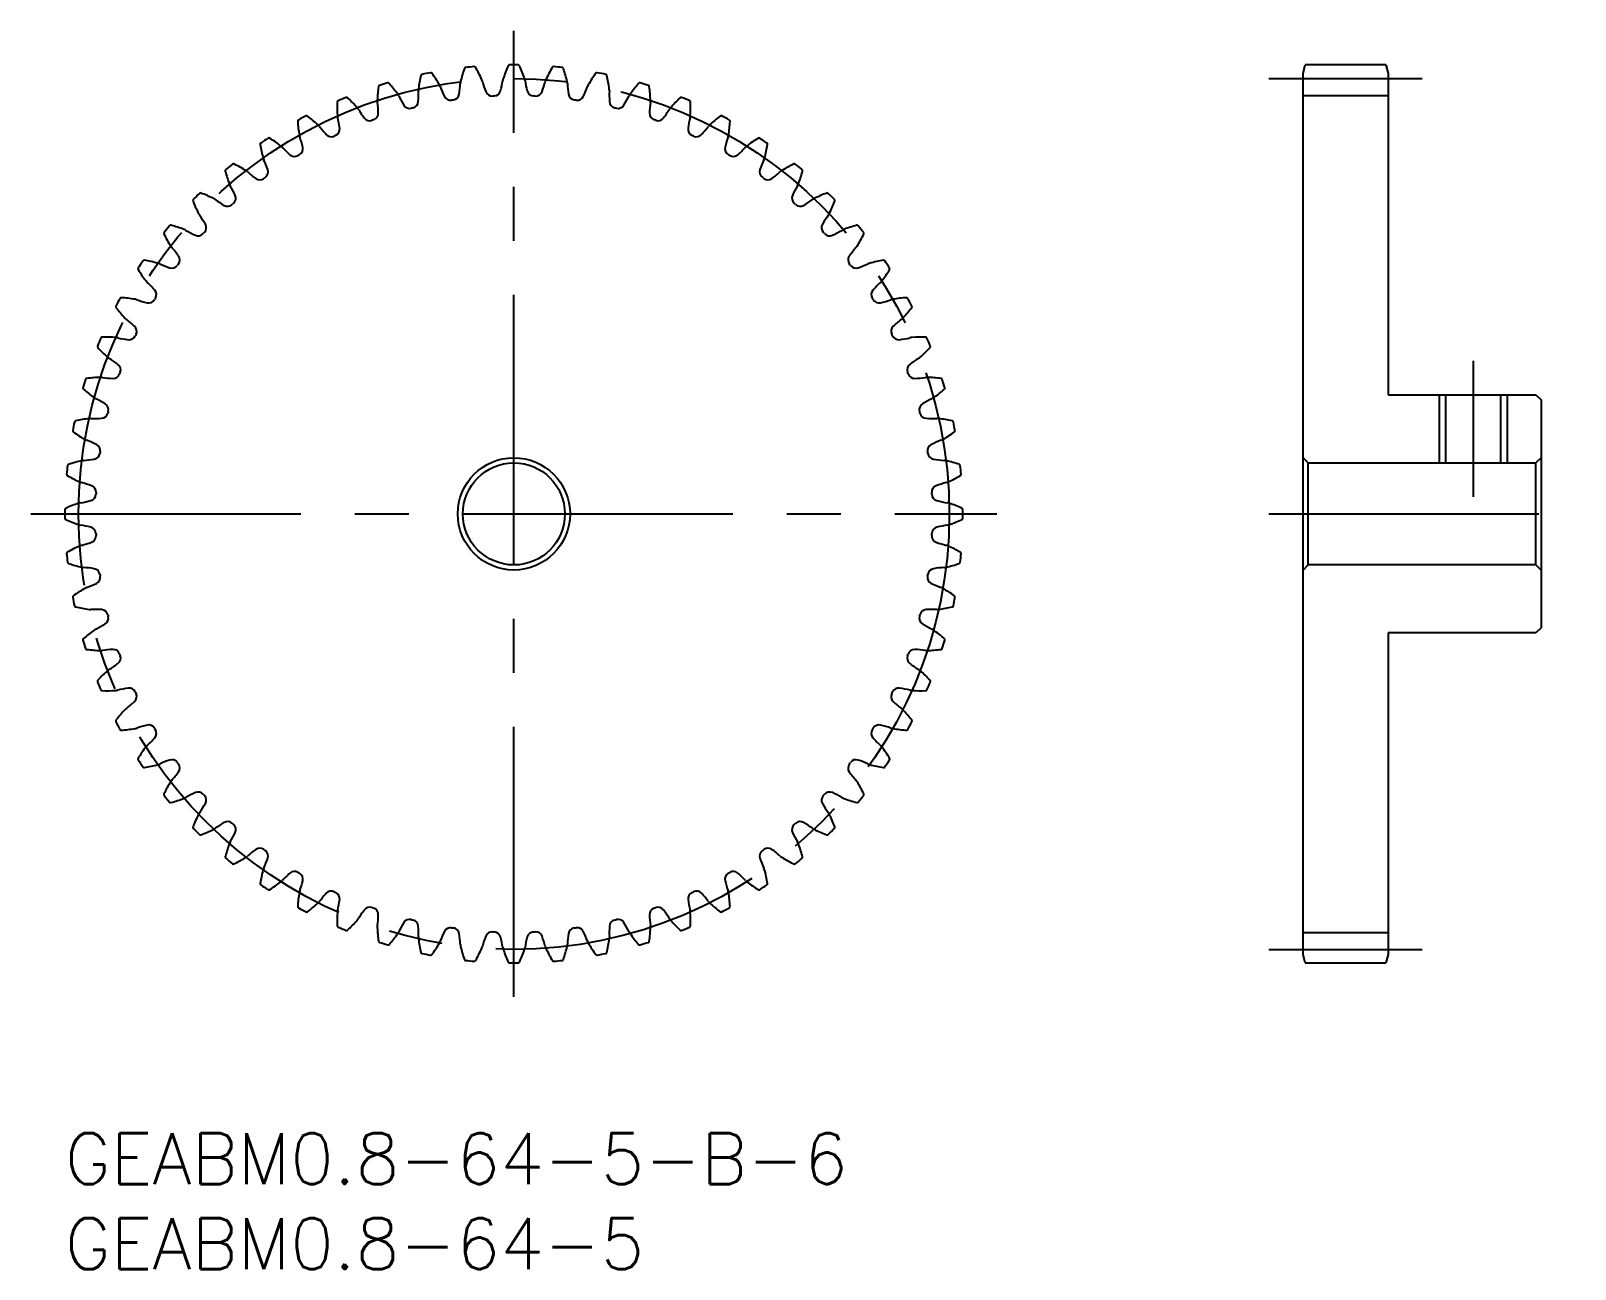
# Model space of a CAD drawing. Extents: x -2 to 88.8, y -8 to 64.8.
import ezdxf

# ---------------------------------------------------------------- set-up
doc = ezdxf.new("R2010")
doc.units = 0
doc.header["$LTSCALE"] = 0.5
doc.linetypes.add('CENTER', pattern=[50.8, 31.75, -6.35, 6.35, -6.35])
for name, color, linetype in [('MSM_CENTER', 1, 'CENTER'), ('MSM_CONTINUOUS', 7, 'CONTINUOUS'), ('MSM_NARROW', 5, 'CONTINUOUS'), ('MSM_PART_NUMBER', 7, 'CONTINUOUS')]:
    doc.layers.add(name, color=color, linetype=linetype)
doc.styles.get("Standard").update_dxf_attribs({"font": 'txt.shx', "height": 1, "bigfont": 'bigfont.shx'})

# ---------------------------------------------------------------- blocks, each defined once
blk = doc.blocks.new('*U3')
at = {"layer": 'MSM_PART_NUMBER'}
blk.add_text('GEABM0.8-64-5', height=3, dxfattribs=at).set_placement((0, -8))
blk = doc.blocks.new('*U4')
at = {"layer": 'MSM_PART_NUMBER'}
blk.add_text('GEABM0.8-64-5-B-6', height=3, dxfattribs=at).set_placement((0, -3))

msp = doc.modelspace()

# ---------------------------------------------------------------- linework, layer by layer
at = {"layer": 'MSM_CENTER'}
for p, q in [((26.4, 8), (26.4, 64.8)), ((70.8, 62), (79.8, 62)), ((82.8, 45.4), (82.8, 37.4)), ((-2, 36.4), (54.8, 36.4)), ((70.8, 36.4), (88.8, 36.4)), ((70.8, 10.8), (79.8, 10.8))]:
    msp.add_line(p, q, dxfattribs=at)
msp.add_circle((26.4, 36.4), 25.6, dxfattribs=at)
at = {"layer": 'MSM_CONTINUOUS'}
for p, q in [((72.8, 62.3), (72.934, 62.8)), ((77.666, 62.8), (72.934, 62.8)), ((77.666, 62.8), (77.8, 62.3)), ((72.8, 10.5), (72.8, 62.3)), ((77.8, 62.3), (77.8, 43.4)), ((72.8, 61), (77.8, 61)), ((77.8, 43.4), (86.5, 43.4)), ((81.179, 43.4), (81.179, 39.4)), ((84.421, 43.4), (84.421, 39.4)), ((86.5, 43.4), (86.8, 43.1)), ((86.8, 43.1), (86.8, 29.7)), ((73.1, 39.4), (72.8, 39.7)), ((73.1, 39.4), (86.5, 39.4)), ((73.1, 33.4), (73.1, 39.4)), ((86.8, 39.7), (86.5, 39.4)), ((86.5, 33.4), (86.5, 39.4)), ((72.8, 33.1), (73.1, 33.4)), ((86.5, 33.4), (73.1, 33.4)), ((86.5, 33.4), (86.8, 33.1)), ((77.8, 29.4), (77.8, 10.5)), ((86.5, 29.4), (77.8, 29.4)), ((86.8, 29.7), (86.5, 29.4)), ((72.8, 11.8), (77.8, 11.8)), ((72.934, 10), (72.8, 10.5)), ((72.934, 10), (77.666, 10)), ((77.8, 10.5), (77.666, 10))]:
    msp.add_line(p, q, dxfattribs=at)
for radius in [3.3, 3]:
    msp.add_circle((26.4, 36.4), radius, dxfattribs=at)
for centre, radius, start, end in [((26.4, 36.4), 26.4, 95.06785, 96.18215), ((24.075, 62.617), 0.08, 30.06891, 95.06787), ((17.221, 58.649), 8, 24.21875, 30.06891), ((33.354, 59.441), 8, 155.55609, 161.40625), ((26.144, 62.719), 0.08, 90.55749, 155.55609), ((26.4, 36.4), 26.4, 89.44285, 90.55715), ((26.656, 62.719), 0.08, 24.44391, 89.44286), ((19.446, 59.441), 8, 18.59375, 24.44391), ((35.579, 58.649), 8, 149.93109, 155.78125), ((28.725, 62.617), 0.08, 84.93215, 149.93106), ((26.4, 36.4), 26.4, 83.81785, 84.93215), ((28.725, 60.355), 8, 166.80609, 172.65625), ((21.014, 62.163), 0.08, 101.80715, 166.80609), ((26.4, 36.4), 26.4, 100.69285, 101.80715), ((21.516, 62.263), 0.08, 35.69391, 100.69288), ((15.084, 57.642), 8, 29.84375, 35.69391), ((23.912, 61.659), 0.663, 167.03125, 176.5405), ((31.062, 60.012), 8, 161.18109, 167.03125), ((23.566, 62.567), 0.08, 96.18215, 161.18109), ((23.912, 61.659), 0.663, 14.7095, 24.21876), ((30.742, 63.459), 6.4, 194.76925, 200.40009), ((19.427, 62.903), 6.4, 345.22491, 350.85575), ((26.4, 61.781), 0.663, 161.40625, 170.9155), ((26.4, 61.781), 0.663, 9.0845, 18.59376), ((33.373, 62.903), 6.4, 189.14425, 194.77509), ((22.058, 63.459), 6.4, 339.59991, 345.23075), ((28.888, 61.659), 0.663, 155.78125, 165.2905), ((29.234, 62.567), 0.08, 18.81891, 83.81793), ((21.738, 60.012), 8, 12.96875, 18.81891), ((28.888, 61.659), 0.663, 3.4595, 12.96875), ((37.716, 57.642), 8, 144.30609, 150.15625), ((31.284, 62.263), 0.08, 79.30715, 144.30606), ((26.4, 36.4), 26.4, 78.19285, 79.30715), ((31.786, 62.163), 0.08, 13.19391, 78.19293), ((24.075, 60.355), 8, 7.34375, 13.19391), ((26.4, 36.4), 26.4, 111.94285, 113.05715), ((16.565, 60.813), 0.08, 46.94391, 111.94288), ((11.158, 55.026), 8, 41.09375, 46.94391), ((26.366, 60.468), 8, 172.43109, 178.28125), ((18.515, 61.511), 0.08, 107.43215, 172.43109), ((26.4, 36.4), 26.4, 106.31785, 107.43215), ((19.005, 61.66), 0.08, 41.31891, 106.31788), ((13.057, 56.431), 8, 35.46875, 41.31891), ((19.032, 60.688), 0.663, 25.9595, 35.46875), ((25.38, 63.786), 6.4, 206.01925, 211.65009), ((14.39, 61.033), 6.4, 356.47491, 2.10575), ((21.448, 61.293), 0.663, 172.65625, 182.1655), ((21.448, 61.293), 0.663, 20.3345, 29.84375), ((28.069, 63.754), 6.4, 200.39425, 206.02509), ((22.677, 61.121), 0.4, 206.02509, 278.56391), ((22.786, 61.137), 0.4, 278.31109, 350.84991), ((16.863, 62.092), 6.4, 350.84991, 356.48075), ((25.118, 61.367), 0.4, 200.40009, 272.93891), ((26.4, 36.4), 24.6, 92.68609, 92.93891), ((25.228, 61.373), 0.4, 272.68609, 345.22491), ((27.572, 61.373), 0.4, 194.77509, 267.31391), ((26.4, 36.4), 24.6, 87.06109, 87.31391), ((27.682, 61.367), 0.4, 267.06109, 339.59991), ((35.937, 62.092), 6.4, 183.51925, 189.15009), ((30.014, 61.137), 0.4, 189.15008, 261.68891), ((30.123, 61.121), 0.4, 261.43609, 333.97491), ((24.731, 63.754), 6.4, 333.97491, 339.60575), ((31.352, 61.293), 0.663, 150.15625, 159.6655), ((31.352, 61.293), 0.663, 357.8345, 7.34375), ((38.41, 61.033), 6.4, 177.89425, 183.52509), ((27.42, 63.786), 6.4, 328.34991, 333.98075), ((33.768, 60.688), 0.663, 144.53125, 154.0405), ((39.743, 56.431), 8, 138.68109, 144.53125), ((33.795, 61.66), 0.08, 73.68215, 138.68106), ((26.4, 36.4), 26.4, 72.56785, 73.68215), ((34.285, 61.511), 0.08, 7.56891, 72.56793), ((26.434, 60.468), 8, 1.71875, 7.56891), ((41.642, 55.026), 8, 133.05609, 138.90625), ((36.235, 60.813), 0.08, 68.05715, 133.05606), ((26.4, 36.4), 26.4, 66.94285, 68.05715), ((24.007, 60.349), 8, 178.05609, 183.90625), ((16.092, 60.617), 0.08, 113.05715, 178.05609), ((16.687, 59.849), 0.663, 31.5845, 41.09375), ((22.7, 63.554), 6.4, 211.64425, 217.27509), ((18.03, 59.957), 0.4, 289.56109, 2.09991), ((19.032, 60.688), 0.663, 178.28125, 187.7905), ((12.034, 59.737), 6.4, 2.09991, 7.73075), ((20.272, 60.637), 0.4, 211.65009, 284.18891), ((26.4, 36.4), 24.6, 103.93609, 104.18891), ((20.379, 60.664), 0.4, 283.93609, 356.47491), ((26.4, 36.4), 24.6, 98.31109, 98.56391), ((26.4, 36.4), 24.6, 81.43609, 81.68891), ((32.421, 60.664), 0.4, 183.52508, 256.06391), ((26.4, 36.4), 24.6, 75.81109, 76.06391), ((32.528, 60.637), 0.4, 255.81109, 328.34991), ((34.77, 59.957), 0.4, 177.90008, 250.43891), ((40.766, 59.737), 6.4, 172.26925, 177.90009), ((33.768, 60.688), 0.663, 352.2095, 1.71875), ((30.1, 63.554), 6.4, 322.72491, 328.35575), ((36.113, 59.849), 0.663, 138.90625, 148.4155), ((36.708, 60.617), 0.08, 1.94391, 66.94293), ((28.793, 60.349), 8, 356.09375, 1.94391), ((13.768, 59.49), 0.08, 118.68215, 183.68109), ((21.671, 59.999), 8, 183.68109, 189.53125), ((26.4, 36.4), 26.4, 117.56785, 118.68215), ((14.219, 59.732), 0.08, 52.56891, 117.56788), ((9.405, 53.443), 8, 46.71875, 52.56891), ((14.436, 58.784), 0.663, 37.2095, 46.71875), ((20.057, 63.06), 6.4, 217.26925, 222.90009), ((15.761, 59.023), 0.4, 295.18609, 7.72491), ((16.687, 59.849), 0.663, 183.90625, 193.4155), ((9.815, 58.217), 6.4, 7.72491, 13.35575), ((17.926, 59.92), 0.4, 217.27509, 289.81391), ((26.4, 36.4), 24.6, 109.56109, 109.81391), ((26.4, 36.4), 24.6, 70.18609, 70.43891), ((34.874, 59.92), 0.4, 250.18609, 322.72491), ((37.039, 59.023), 0.4, 172.27508, 244.81391), ((42.985, 58.217), 6.4, 166.64425, 172.27509), ((36.113, 59.849), 0.663, 346.5845, 356.09375), ((32.743, 63.06), 6.4, 317.09991, 322.73075), ((38.364, 58.784), 0.663, 133.28125, 142.7905), ((43.395, 53.443), 8, 127.43109, 133.28125), ((38.581, 59.732), 0.08, 62.43215, 127.43106), ((26.4, 36.4), 26.4, 61.31785, 62.43215), ((31.129, 59.999), 8, 350.46875, 356.31891), ((39.032, 59.49), 0.08, 356.31891, 61.31793), ((11.565, 58.141), 0.08, 124.30715, 189.30609), ((19.381, 59.422), 8, 189.30609, 195.15625), ((26.4, 36.4), 26.4, 123.19285, 124.30715), ((11.991, 58.425), 0.08, 58.19391, 123.19288), ((7.817, 51.695), 8, 52.34375, 58.19391), ((14.436, 58.784), 0.663, 189.53125, 199.0405), ((7.757, 56.486), 6.4, 13.34991, 18.98075), ((15.661, 58.976), 0.4, 222.90009, 295.43891), ((26.4, 36.4), 24.6, 115.18609, 115.43891), ((26.4, 36.4), 24.6, 64.56109, 64.81391), ((37.139, 58.976), 0.4, 244.56109, 317.09991), ((45.043, 56.486), 6.4, 161.01925, 166.65009), ((38.364, 58.784), 0.663, 340.9595, 350.46875), ((44.983, 51.695), 8, 121.80609, 127.65625), ((40.809, 58.425), 0.08, 56.80715, 121.80606), ((26.4, 36.4), 26.4, 55.69285, 56.80715), ((33.419, 59.422), 8, 344.84375, 350.69391), ((41.235, 58.141), 0.08, 350.69391, 55.69293), ((12.299, 57.503), 0.663, 195.15625, 204.6655), ((5.878, 54.562), 6.4, 18.97491, 24.60575), ((12.299, 57.503), 0.663, 42.8345, 52.34375), ((17.474, 62.31), 6.4, 222.89425, 228.52509), ((13.5, 57.815), 0.4, 228.52509, 301.06391), ((26.4, 36.4), 24.6, 120.81109, 121.06391), ((13.595, 57.872), 0.4, 300.81109, 13.34991), ((39.205, 57.872), 0.4, 166.65008, 239.18891), ((26.4, 36.4), 24.6, 58.93609, 59.18891), ((39.3, 57.815), 0.4, 238.93609, 311.47491), ((35.326, 62.31), 6.4, 311.47491, 317.10575), ((40.501, 57.503), 0.663, 127.65625, 137.1655), ((46.922, 54.562), 6.4, 155.39425, 161.02509), ((40.501, 57.503), 0.663, 335.3345, 344.84375), ((9.506, 56.582), 0.08, 129.93215, 194.93109), ((17.158, 58.623), 8, 194.93109, 200.78125), ((26.4, 36.4), 26.4, 128.81785, 129.93215), ((9.901, 56.907), 0.08, 63.81891, 128.81788), ((6.407, 49.8), 8, 57.96875, 63.81891), ((10.299, 56.02), 0.663, 48.4595, 57.96875), ((14.977, 61.311), 6.4, 228.51925, 234.15009), ((11.552, 56.513), 0.4, 306.43609, 18.97491), ((41.248, 56.513), 0.4, 161.02508, 233.56391), ((37.823, 61.311), 6.4, 305.84991, 311.48075), ((42.501, 56.02), 0.663, 122.03125, 131.5405), ((46.393, 49.8), 8, 116.18109, 122.03125), ((42.899, 56.907), 0.08, 51.18249, 116.18106), ((26.4, 36.4), 26.4, 50.06785, 51.18215), ((35.642, 58.623), 8, 339.21875, 345.06891), ((43.294, 56.582), 0.08, 345.06891, 50.06793), ((10.299, 56.02), 0.663, 200.78125, 210.2905), ((4.197, 52.463), 6.4, 24.59991, 30.23075), ((11.463, 56.447), 0.4, 234.15009, 306.68891), ((26.4, 36.4), 24.6, 126.43609, 126.68891), ((26.4, 36.4), 24.6, 53.31109, 53.56391), ((41.337, 56.447), 0.4, 233.31109, 305.84991), ((48.603, 52.463), 6.4, 149.76925, 155.40009), ((42.501, 56.02), 0.663, 329.7095, 339.21875), ((7.609, 54.829), 0.08, 135.55715, 200.55609), ((15.025, 57.61), 8, 200.55609, 206.40625), ((26.4, 36.4), 26.4, 134.44285, 135.55715), ((7.971, 55.191), 0.08, 69.44391, 134.44288), ((5.19, 47.775), 8, 63.59375, 69.44391), ((8.453, 54.347), 0.663, 54.0845, 63.59375), ((12.591, 60.071), 6.4, 234.14425, 239.77509), ((9.57, 54.887), 0.4, 239.77509, 312.31391), ((26.4, 36.4), 24.6, 132.06109, 132.31391), ((9.652, 54.961), 0.4, 312.06109, 24.59991), ((43.148, 54.961), 0.4, 155.40008, 227.93891), ((26.4, 36.4), 24.6, 47.68609, 47.93891), ((43.23, 54.887), 0.4, 227.68609, 300.22491), ((40.209, 60.071), 6.4, 300.22491, 305.85575), ((44.347, 54.347), 0.663, 116.40625, 125.9155), ((47.61, 47.775), 8, 110.55609, 116.40625), ((44.829, 55.191), 0.08, 45.55715, 110.55607), ((26.4, 36.4), 26.4, 44.44285, 45.55715), ((37.775, 57.61), 8, 333.59375, 339.44391), ((45.191, 54.829), 0.08, 339.44391, 44.44293), ((8.453, 54.347), 0.663, 206.40625, 215.9155), ((2.729, 50.209), 6.4, 30.22491, 35.85575), ((50.071, 50.209), 6.4, 144.14425, 149.77509), ((44.347, 54.347), 0.663, 324.0845, 333.59375), ((5.893, 52.899), 0.08, 141.18215, 206.18109), ((13, 56.393), 8, 206.18109, 212.03125), ((26.4, 36.4), 26.4, 140.06785, 141.18215), ((6.218, 53.294), 0.08, 75.06891, 140.06788), ((4.177, 45.642), 8, 69.21875, 75.06891), ((6.78, 52.501), 0.663, 59.7095, 69.21875), ((10.337, 58.603), 6.4, 239.76925, 245.40009), ((7.839, 53.148), 0.4, 245.40009, 317.93891), ((26.4, 36.4), 24.6, 137.68609, 137.93891), ((7.913, 53.23), 0.4, 317.68609, 30.22491), ((44.887, 53.23), 0.4, 149.77508, 222.31391), ((26.4, 36.4), 24.6, 42.06109, 42.31391), ((44.961, 53.148), 0.4, 222.06109, 294.59991), ((42.463, 58.603), 6.4, 294.59991, 300.23075), ((46.02, 52.501), 0.663, 110.78125, 120.2905), ((48.623, 45.642), 8, 104.93109, 110.78125), ((46.582, 53.294), 0.08, 39.93215, 104.93107), ((39.8, 56.393), 8, 327.96875, 333.81891), ((26.4, 36.4), 26.4, 38.81785, 39.93215), ((46.907, 52.899), 0.08, 333.81891, 38.81793), ((6.78, 52.501), 0.663, 212.03125, 221.5405), ((1.489, 47.823), 6.4, 35.84991, 41.48075), ((51.311, 47.823), 6.4, 138.51925, 144.15009), ((46.02, 52.501), 0.663, 318.4595, 327.96875), ((4.375, 50.809), 0.08, 146.80715, 211.80609), ((26.4, 36.4), 26.4, 145.69285, 146.80715), ((4.659, 51.235), 0.08, 80.69391, 145.69289), ((3.378, 43.419), 8, 74.84375, 80.69391), ((5.297, 50.501), 0.663, 65.3345, 74.84375), ((8.238, 56.922), 6.4, 245.39425, 251.02509), ((6.287, 51.248), 0.4, 251.02509, 323.56391), ((26.4, 36.4), 24.6, 143.31109, 143.56391), ((6.353, 51.337), 0.4, 323.31109, 35.84991), ((46.447, 51.337), 0.4, 144.15009, 216.68891), ((26.4, 36.4), 24.6, 36.43609, 36.68891), ((46.513, 51.248), 0.4, 216.43609, 288.97491), ((44.562, 56.922), 6.4, 288.97491, 294.60575), ((47.503, 50.501), 0.663, 105.15625, 114.6655), ((49.422, 43.419), 8, 99.30609, 105.15625), ((48.141, 51.235), 0.08, 34.30715, 99.30607), ((26.4, 36.4), 26.4, 33.19285, 34.30715), ((48.425, 50.809), 0.08, 328.19391, 33.19293), ((11.105, 54.983), 8, 211.80609, 217.65625), ((5.297, 50.501), 0.663, 217.65625, 227.1655), ((0.49, 45.326), 6.4, 41.47491, 47.10575), ((52.31, 45.326), 6.4, 132.89425, 138.52509), ((47.503, 50.501), 0.663, 312.8345, 322.34375), ((41.695, 54.983), 8, 322.34375, 328.19391), ((26.4, 36.4), 26.4, 151.31785, 152.43215), ((3.31, 49.032), 0.08, 86.31891, 151.31789), ((2.801, 41.129), 8, 80.46875, 86.31891), ((26.4, 36.4), 24.6, 148.93609, 149.18891), ((4.985, 49.3), 0.4, 328.93609, 41.47491), ((47.815, 49.3), 0.4, 138.52509, 211.06391), ((26.4, 36.4), 24.6, 30.81109, 31.06391), ((49.999, 41.129), 8, 93.68109, 99.53125), ((49.49, 49.032), 0.08, 28.68215, 93.68107), ((26.4, 36.4), 26.4, 27.56785, 28.68215), ((3.068, 48.581), 0.08, 152.43215, 217.43109), ((9.357, 53.395), 8, 217.43109, 223.28125), ((4.016, 48.364), 0.663, 70.9595, 80.46875), ((6.314, 55.043), 6.4, 251.01925, 256.65009), ((4.928, 49.205), 0.4, 256.6501, 329.18891), ((47.872, 49.205), 0.4, 210.81109, 283.34991), ((46.486, 55.043), 6.4, 283.34991, 288.98075), ((48.784, 48.364), 0.663, 99.53125, 109.0405), ((43.443, 53.395), 8, 316.71875, 322.56891), ((49.732, 48.581), 0.08, 322.56891, 27.56793), ((4.016, 48.364), 0.663, 223.28125, 232.7905), ((-0.26, 42.743), 6.4, 47.09991, 52.73075), ((3.824, 47.139), 0.4, 334.56109, 47.09991), ((48.976, 47.139), 0.4, 132.90009, 205.43891), ((53.06, 42.743), 6.4, 127.26925, 132.90009), ((48.784, 48.364), 0.663, 307.2095, 316.71875), ((26.4, 36.4), 26.4, 156.94285, 158.05715), ((2.183, 46.708), 0.08, 91.94391, 156.94289), ((2.451, 38.793), 8, 86.09375, 91.94391), ((2.951, 46.113), 0.663, 76.5845, 86.09375), ((4.583, 52.985), 6.4, 256.64425, 262.27509), ((3.777, 47.039), 0.4, 262.2751, 334.81391), ((26.4, 36.4), 24.6, 154.56109, 154.81391), ((26.4, 36.4), 24.6, 25.18609, 25.43891), ((49.023, 47.039), 0.4, 205.18609, 277.72491), ((48.217, 52.985), 6.4, 277.72491, 283.35575), ((49.849, 46.113), 0.663, 93.90625, 103.4155), ((50.349, 38.793), 8, 88.05609, 93.90625), ((50.617, 46.708), 0.08, 23.05715, 88.05607), ((26.4, 36.4), 26.4, 21.94285, 23.05715), ((1.987, 46.235), 0.08, 158.05715, 223.05609), ((7.774, 51.642), 8, 223.05609, 228.90625), ((2.951, 46.113), 0.663, 228.90625, 238.4155), ((-0.754, 40.1), 6.4, 52.72491, 58.35575), ((53.554, 40.1), 6.4, 121.64425, 127.27509), ((49.849, 46.113), 0.663, 301.5845, 311.09375), ((45.026, 51.642), 8, 311.09375, 316.94391), ((50.813, 46.235), 0.08, 316.94391, 21.94293), ((2.843, 44.77), 0.4, 267.9001, 340.43891), ((2.88, 44.874), 0.4, 340.18609, 52.72491), ((26.4, 36.4), 24.6, 160.18609, 160.43891), ((49.92, 44.874), 0.4, 127.27509, 199.81391), ((26.4, 36.4), 24.6, 19.56109, 19.81391), ((49.957, 44.77), 0.4, 199.56109, 272.09991), ((1.14, 43.795), 0.08, 163.68215, 228.68109), ((26.4, 36.4), 26.4, 162.56785, 163.68215), ((6.369, 49.743), 8, 228.68109, 234.53125), ((1.289, 44.285), 0.08, 97.56891, 162.56789), ((2.332, 36.434), 8, 91.71875, 97.56891), ((2.112, 43.768), 0.663, 82.2095, 91.71875), ((3.063, 50.766), 6.4, 262.26925, 267.90009), ((49.737, 50.766), 6.4, 272.09991, 277.73075), ((50.688, 43.768), 0.663, 88.28125, 97.7905), ((50.468, 36.434), 8, 82.43109, 88.28125), ((46.431, 49.743), 8, 305.46875, 311.31891), ((51.511, 44.285), 0.08, 17.43215, 82.43107), ((26.4, 36.4), 26.4, 16.31785, 17.43215), ((51.66, 43.795), 0.08, 311.31891, 16.31792), ((2.112, 43.768), 0.663, 234.53125, 244.0405), ((-0.986, 37.42), 6.4, 58.34991, 63.98075), ((2.163, 42.528), 0.4, 345.81109, 58.34991), ((50.637, 42.528), 0.4, 121.65008, 194.18891), ((53.786, 37.42), 6.4, 116.01925, 121.65009), ((50.688, 43.768), 0.663, 295.9595, 305.46875), ((26.4, 36.4), 26.4, 168.19285, 169.30715), ((0.637, 41.786), 0.08, 103.19391, 168.19289), ((2.445, 34.075), 8, 97.34375, 103.19391), ((1.507, 41.352), 0.663, 87.8345, 97.34375), ((1.767, 48.41), 6.4, 267.89425, 273.52509), ((2.136, 42.421), 0.4, 273.5251, 346.06391), ((26.4, 36.4), 24.6, 165.81109, 166.06391), ((26.4, 36.4), 24.6, 13.93609, 14.18891), ((50.664, 42.421), 0.4, 193.93609, 266.47491), ((51.033, 48.41), 6.4, 266.47491, 272.10575), ((51.293, 41.352), 0.663, 82.65625, 92.1655), ((50.355, 34.075), 8, 76.80609, 82.65625), ((52.163, 41.786), 0.08, 11.80715, 76.80607), ((26.4, 36.4), 26.4, 10.69285, 11.80715), ((0.537, 41.284), 0.08, 169.30715, 234.30609), ((5.158, 47.716), 8, 234.30609, 240.15625), ((47.642, 47.716), 8, 299.84375, 305.69391), ((52.263, 41.284), 0.08, 305.69391, 10.69292), ((1.507, 41.352), 0.663, 240.15625, 249.6655), ((-0.954, 34.731), 6.4, 63.97491, 69.60575), ((1.663, 40.014), 0.4, 279.1501, 351.68891), ((1.679, 40.123), 0.4, 351.43609, 63.97491), ((26.4, 36.4), 24.6, 171.43609, 171.68891), ((51.121, 40.123), 0.4, 116.02508, 188.56391), ((26.4, 36.4), 24.6, 8.31109, 8.56391), ((51.137, 40.014), 0.4, 188.31109, 260.84991), ((53.754, 34.731), 6.4, 110.39425, 116.02509), ((51.293, 41.352), 0.663, 290.3345, 299.84375), ((26.4, 36.4), 26.4, 173.81785, 174.93215), ((0.233, 39.234), 0.08, 108.81891, 173.81789), ((2.788, 31.738), 8, 102.96875, 108.81891), ((1.141, 38.888), 0.663, 93.4595, 102.96875), ((0.708, 45.937), 6.4, 273.51925, 279.15009), ((52.092, 45.937), 6.4, 260.84991, 266.48075), ((51.659, 38.888), 0.663, 77.03125, 86.5405), ((50.012, 31.738), 8, 71.18109, 77.03125), ((52.567, 39.234), 0.08, 6.18215, 71.18107), ((26.4, 36.4), 26.4, 5.06785, 6.18215), ((0.183, 38.725), 0.08, 174.93215, 239.93109), ((4.151, 45.579), 8, 239.93109, 245.78125), ((1.141, 38.888), 0.663, 245.78125, 255.2905), ((-0.659, 32.058), 6.4, 69.59991, 75.23075), ((53.459, 32.058), 6.4, 104.76925, 110.40009), ((51.659, 38.888), 0.663, 284.7095, 294.21875), ((48.649, 45.579), 8, 294.21875, 300.06891), ((52.617, 38.725), 0.08, 300.06891, 5.06792), ((1.427, 37.572), 0.4, 284.7751, 357.31391), ((1.433, 37.682), 0.4, 357.06109, 69.59991), ((26.4, 36.4), 24.6, 177.06109, 177.31391), ((51.367, 37.682), 0.4, 110.40008, 182.93891), ((26.4, 36.4), 24.6, 2.68609, 2.93891), ((51.373, 37.572), 0.4, 182.68609, 255.22491), ((26.4, 36.4), 26.4, 179.44285, 180.55715), ((0.081, 36.656), 0.08, 114.44391, 179.44289), ((3.359, 29.446), 8, 108.59375, 114.44391), ((1.019, 36.4), 0.663, 99.0845, 108.59375), ((-0.103, 43.373), 6.4, 279.14425, 284.77509), ((52.903, 43.373), 6.4, 255.22491, 260.85575), ((51.781, 36.4), 0.663, 71.40625, 80.9155), ((49.441, 29.446), 8, 65.55609, 71.40625), ((52.719, 36.656), 0.08, 0.55715, 65.55607), ((26.4, 36.4), 26.4, 359.44285, 0.55715), ((0.081, 36.144), 0.08, 180.55715, 245.55609), ((3.359, 43.354), 8, 245.55609, 251.40625), ((1.019, 36.4), 0.663, 251.40625, 260.9155), ((-0.103, 29.427), 6.4, 75.22491, 80.85575), ((1.427, 35.228), 0.4, 2.68609, 75.22491), ((51.373, 35.228), 0.4, 104.77508, 177.31391), ((52.903, 29.427), 6.4, 99.14425, 104.77509), ((51.781, 36.4), 0.663, 279.0845, 288.59375), ((49.441, 43.354), 8, 288.59375, 294.44391), ((52.719, 36.144), 0.08, 294.44391, 359.44292), ((4.151, 27.221), 8, 114.21875, 120.06891), ((1.141, 33.912), 0.663, 104.7095, 114.21875), ((-0.659, 40.742), 6.4, 284.76925, 290.40009), ((1.433, 35.118), 0.4, 290.40009, 2.93891), ((26.4, 36.4), 24.6, 182.68609, 182.93891), ((51.367, 35.118), 0.4, 177.06109, 249.59991), ((26.4, 36.4), 24.6, 357.06109, 357.31391), ((53.459, 40.742), 6.4, 249.59991, 255.23075), ((51.659, 33.912), 0.663, 65.78125, 75.2905), ((48.649, 27.221), 8, 59.93109, 65.78125), ((0.183, 34.075), 0.08, 120.06891, 185.0679), ((26.4, 36.4), 26.4, 185.06785, 186.18215), ((26.4, 36.4), 26.4, 353.81785, 354.93215), ((52.617, 34.075), 0.08, 354.93215, 59.93108), ((0.233, 33.566), 0.08, 186.18215, 251.18109), ((2.788, 41.062), 8, 251.18109, 257.03125), ((1.141, 33.912), 0.663, 257.03125, 266.5405), ((0.708, 26.863), 6.4, 80.84991, 86.48075), ((1.663, 32.786), 0.4, 8.31109, 80.84991), ((1.679, 32.677), 0.4, 296.0251, 8.56391), ((26.4, 36.4), 24.6, 188.31109, 188.56391), ((51.121, 32.677), 0.4, 171.43609, 243.97491), ((26.4, 36.4), 24.6, 351.43609, 351.68891), ((51.137, 32.786), 0.4, 99.15008, 171.68891), ((52.092, 26.863), 6.4, 93.51925, 99.15009), ((51.659, 33.912), 0.663, 273.4595, 282.96875), ((50.012, 41.062), 8, 282.96875, 288.81891), ((52.567, 33.566), 0.08, 288.81891, 353.81792), ((5.158, 25.084), 8, 119.84375, 125.69391), ((1.507, 31.448), 0.663, 110.3345, 119.84375), ((-0.954, 38.069), 6.4, 290.39425, 296.02509), ((53.754, 38.069), 6.4, 243.97491, 249.60575), ((51.293, 31.448), 0.663, 60.15625, 69.6655), ((47.642, 25.084), 8, 54.30609, 60.15625), ((0.537, 31.516), 0.08, 125.69391, 190.6929), ((26.4, 36.4), 26.4, 190.69285, 191.80715), ((0.637, 31.014), 0.08, 191.80715, 256.80609), ((2.445, 38.725), 8, 256.80609, 262.65625), ((50.355, 38.725), 8, 277.34375, 283.19391), ((52.163, 31.014), 0.08, 283.19391, 348.19292), ((26.4, 36.4), 26.4, 348.19285, 349.30715), ((52.263, 31.516), 0.08, 349.30715, 54.30608), ((1.507, 31.448), 0.663, 262.65625, 272.1655), ((1.767, 24.39), 6.4, 86.47491, 92.10575), ((2.136, 30.379), 0.4, 13.93609, 86.47491), ((2.163, 30.272), 0.4, 301.6501, 14.18891), ((26.4, 36.4), 24.6, 193.93609, 194.18891), ((50.637, 30.272), 0.4, 165.81109, 238.34991), ((26.4, 36.4), 24.6, 345.81109, 346.06391), ((50.664, 30.379), 0.4, 93.52508, 166.06391), ((51.033, 24.39), 6.4, 87.89425, 93.52509), ((51.293, 31.448), 0.663, 267.8345, 277.34375), ((1.14, 29.005), 0.08, 131.31891, 196.3179), ((6.369, 23.057), 8, 125.46875, 131.31891), ((2.112, 29.032), 0.663, 115.9595, 125.46875), ((-0.986, 35.38), 6.4, 296.01925, 301.65009), ((53.786, 35.38), 6.4, 238.34991, 243.98075), ((50.688, 29.032), 0.663, 54.53125, 64.0405), ((46.431, 23.057), 8, 48.68109, 54.53125), ((51.66, 29.005), 0.08, 343.68215, 48.68108), ((26.4, 36.4), 26.4, 196.31785, 197.43215), ((1.289, 28.515), 0.08, 197.43215, 262.43109), ((2.332, 36.366), 8, 262.43109, 268.28125), ((2.112, 29.032), 0.663, 268.28125, 277.7905), ((3.063, 22.034), 6.4, 92.09991, 97.73075), ((2.843, 28.03), 0.4, 19.56109, 92.09991), ((26.4, 36.4), 24.6, 199.56109, 199.81391), ((26.4, 36.4), 24.6, 340.18609, 340.43891), ((49.957, 28.03), 0.4, 87.90009, 160.43891), ((49.737, 22.034), 6.4, 82.26925, 87.90009), ((50.688, 29.032), 0.663, 262.2095, 271.71875), ((50.468, 36.366), 8, 271.71875, 277.56891), ((51.511, 28.515), 0.08, 277.56891, 342.56792), ((26.4, 36.4), 26.4, 342.56785, 343.68215), ((2.951, 26.687), 0.663, 121.5845, 131.09375), ((-0.754, 32.7), 6.4, 301.64425, 307.27509), ((2.88, 27.926), 0.4, 307.2751, 19.81391), ((49.92, 27.926), 0.4, 160.18609, 232.72491), ((53.554, 32.7), 6.4, 232.72491, 238.35575), ((49.849, 26.687), 0.663, 48.90625, 58.4155), ((1.987, 26.565), 0.08, 136.94391, 201.9429), ((26.4, 36.4), 26.4, 201.94285, 203.05715), ((7.774, 21.158), 8, 131.09375, 136.94391), ((45.026, 21.158), 8, 43.05609, 48.90625), ((26.4, 36.4), 26.4, 336.94285, 338.05715), ((50.813, 26.565), 0.08, 338.05715, 43.05608), ((2.183, 26.092), 0.08, 203.05715, 268.05609), ((2.451, 34.007), 8, 268.05609, 273.90625), ((2.951, 26.687), 0.663, 273.90625, 283.4155), ((4.583, 19.815), 6.4, 97.72491, 103.35575), ((3.777, 25.761), 0.4, 25.18609, 97.72491), ((3.824, 25.661), 0.4, 312.9001, 25.43891), ((26.4, 36.4), 24.6, 205.18609, 205.43891), ((48.976, 25.661), 0.4, 154.56109, 227.09991), ((26.4, 36.4), 24.6, 334.56109, 334.81391), ((49.023, 25.761), 0.4, 82.27509, 154.81391), ((48.217, 19.815), 6.4, 76.64425, 82.27509), ((49.849, 26.687), 0.663, 256.5845, 266.09375), ((50.349, 34.007), 8, 266.09375, 271.94391), ((50.617, 26.092), 0.08, 271.94391, 336.94292), ((9.357, 19.405), 8, 136.71875, 142.56891), ((4.016, 24.436), 0.663, 127.2095, 136.71875), ((-0.26, 30.057), 6.4, 307.26925, 312.90009), ((53.06, 30.057), 6.4, 227.09991, 232.73075), ((48.784, 24.436), 0.663, 43.28125, 52.7905), ((43.443, 19.405), 8, 37.43109, 43.28125), ((3.068, 24.219), 0.08, 142.56891, 207.5679), ((26.4, 36.4), 26.4, 207.56785, 208.68215), ((3.31, 23.768), 0.08, 208.68249, 273.68109), ((2.801, 31.671), 8, 273.68109, 279.53125), ((4.016, 24.436), 0.663, 279.53125, 289.0405), ((6.314, 17.757), 6.4, 103.34991, 108.98075), ((4.928, 23.595), 0.4, 30.81109, 103.34991), ((26.4, 36.4), 24.6, 210.81109, 211.06391), ((4.985, 23.5), 0.4, 318.5251, 31.06391), ((47.815, 23.5), 0.4, 148.93609, 221.47491), ((26.4, 36.4), 24.6, 328.93609, 329.18891), ((47.872, 23.595), 0.4, 76.65009, 149.18884), ((46.486, 17.757), 6.4, 71.01925, 76.65009), ((48.784, 24.436), 0.663, 250.9595, 260.46875), ((49.999, 31.671), 8, 260.46875, 266.31891), ((49.49, 23.768), 0.08, 266.31891, 331.31792), ((26.4, 36.4), 26.4, 331.31785, 332.43215), ((49.732, 24.219), 0.08, 332.43249, 37.43107), ((11.105, 17.817), 8, 142.34375, 148.19391), ((5.297, 22.299), 0.663, 132.8345, 142.34375), ((0.49, 27.474), 6.4, 312.89425, 318.52509), ((52.31, 27.474), 6.4, 221.47491, 227.10575), ((47.503, 22.299), 0.663, 37.65625, 47.1655), ((41.695, 17.817), 8, 31.80609, 37.65625), ((4.375, 21.991), 0.08, 148.19391, 213.1929), ((26.4, 36.4), 26.4, 213.19285, 214.30715), ((8.238, 15.878), 6.4, 108.97491, 114.60575), ((6.287, 21.552), 0.4, 36.43609, 108.97491), ((46.513, 21.552), 0.4, 71.02509, 143.56384), ((44.562, 15.878), 6.4, 65.39425, 71.02509), ((26.4, 36.4), 26.4, 325.69285, 326.80715), ((48.425, 21.991), 0.08, 326.80749, 31.80607), ((4.659, 21.565), 0.08, 214.30749, 279.30609), ((3.378, 29.381), 8, 279.30609, 285.15625), ((5.297, 22.299), 0.663, 285.15625, 294.6655), ((1.489, 24.977), 6.4, 318.51925, 324.15009), ((26.4, 36.4), 24.6, 216.43609, 216.68891), ((6.353, 21.463), 0.4, 324.1501, 36.68891), ((46.447, 21.463), 0.4, 143.31109, 215.84991), ((51.311, 24.977), 6.4, 215.84991, 221.48075), ((26.4, 36.4), 24.6, 323.31109, 323.56391), ((47.503, 22.299), 0.663, 245.3345, 254.84375), ((49.422, 29.381), 8, 254.84375, 260.69391), ((48.141, 21.565), 0.08, 260.69391, 325.69292), ((13, 16.407), 8, 147.96875, 153.81891), ((6.78, 20.299), 0.663, 138.4595, 147.96875), ((10.337, 14.197), 6.4, 114.59991, 120.23075), ((7.839, 19.652), 0.4, 42.06109, 114.59991), ((44.961, 19.652), 0.4, 65.40009, 137.93884), ((42.463, 14.197), 6.4, 59.76925, 65.40009), ((46.02, 20.299), 0.663, 32.03125, 41.5405), ((39.8, 16.407), 8, 26.18109, 32.03125), ((5.893, 19.901), 0.08, 153.81891, 218.8179), ((26.4, 36.4), 26.4, 218.81785, 219.93215), ((6.218, 19.506), 0.08, 219.93215, 284.93109), ((4.177, 27.158), 8, 284.93109, 290.78125), ((6.78, 20.299), 0.663, 290.78125, 300.2905), ((2.729, 22.591), 6.4, 324.14425, 329.77509), ((26.4, 36.4), 24.6, 222.06109, 222.31391), ((7.913, 19.57), 0.4, 329.7751, 42.31391), ((44.887, 19.57), 0.4, 137.68609, 210.22491), ((50.071, 22.591), 6.4, 210.22491, 215.85575), ((26.4, 36.4), 24.6, 317.68609, 317.93891), ((46.02, 20.299), 0.663, 239.7095, 249.21875), ((48.623, 27.158), 8, 249.21875, 255.06891), ((46.582, 19.506), 0.08, 255.06891, 320.06791), ((26.4, 36.4), 26.4, 320.06785, 321.18215), ((46.907, 19.901), 0.08, 321.18249, 26.18107), ((15.025, 15.19), 8, 153.59375, 159.44391), ((8.453, 18.453), 0.663, 144.0845, 153.59375), ((12.591, 12.729), 6.4, 120.22491, 125.85575), ((9.57, 17.913), 0.4, 47.68609, 120.22491), ((26.4, 36.4), 24.6, 227.68609, 227.93891), ((26.4, 36.4), 24.6, 312.06109, 312.31391), ((43.23, 17.913), 0.4, 59.77509, 132.31391), ((40.209, 12.729), 6.4, 54.14425, 59.77509), ((44.347, 18.453), 0.663, 26.40625, 35.9155), ((37.775, 15.19), 8, 20.55609, 26.40625), ((7.609, 17.971), 0.08, 159.44391, 224.4429), ((26.4, 36.4), 26.4, 224.44285, 225.55715), ((7.971, 17.609), 0.08, 225.55715, 290.55609), ((5.19, 25.025), 8, 290.55609, 296.40625), ((8.453, 18.453), 0.663, 296.40625, 305.9155), ((4.197, 20.337), 6.4, 329.76925, 335.40009), ((9.652, 17.839), 0.4, 335.40009, 47.93891), ((43.148, 17.839), 0.4, 132.06109, 204.59991), ((48.603, 20.337), 6.4, 204.59991, 210.23075), ((44.347, 18.453), 0.663, 234.0845, 243.59375), ((47.61, 25.025), 8, 243.59375, 249.44391), ((44.829, 17.609), 0.08, 249.44391, 314.44291), ((26.4, 36.4), 26.4, 314.44285, 315.55715), ((45.191, 17.971), 0.08, 315.55715, 20.55608), ((17.158, 14.177), 8, 159.21875, 165.06891), ((10.299, 16.78), 0.663, 149.7095, 159.21875), ((14.977, 11.489), 6.4, 125.84991, 131.48075), ((11.463, 16.353), 0.4, 53.31109, 125.84991), ((26.4, 36.4), 24.6, 233.31109, 233.56391), ((11.552, 16.287), 0.4, 341.02509, 53.56391), ((41.248, 16.287), 0.4, 126.43609, 198.97491), ((26.4, 36.4), 24.6, 306.43609, 306.68891), ((41.337, 16.353), 0.4, 54.15009, 126.68884), ((37.823, 11.489), 6.4, 48.51925, 54.15009), ((42.501, 16.78), 0.663, 20.78125, 30.2905), ((35.642, 14.177), 8, 14.93109, 20.78125), ((9.506, 16.218), 0.08, 165.06891, 230.0679), ((26.4, 36.4), 26.4, 230.06785, 231.18215), ((9.901, 15.893), 0.08, 231.18215, 296.18109), ((6.407, 23), 8, 296.18109, 302.03125), ((10.299, 16.78), 0.663, 302.03125, 311.5405), ((19.381, 13.378), 8, 164.84375, 170.69391), ((12.299, 15.297), 0.663, 155.3345, 164.84375), ((5.878, 18.238), 6.4, 335.39425, 341.02509), ((46.922, 18.238), 6.4, 198.97491, 204.60575), ((40.501, 15.297), 0.663, 15.15625, 24.6655), ((33.419, 13.378), 8, 9.30609, 15.15625), ((42.501, 16.78), 0.663, 228.4595, 237.96875), ((46.393, 23), 8, 237.96875, 243.81891), ((42.899, 15.893), 0.08, 243.81891, 308.81791), ((26.4, 36.4), 26.4, 308.81785, 309.93215), ((43.294, 16.218), 0.08, 309.93215, 14.93108), ((11.565, 14.659), 0.08, 170.69391, 235.6929), ((26.4, 36.4), 26.4, 235.69285, 236.80715), ((7.817, 21.105), 8, 301.80609, 307.65625), ((12.299, 15.297), 0.663, 307.65625, 317.1655), ((17.474, 10.49), 6.4, 131.47491, 137.10575), ((13.5, 14.985), 0.4, 58.93609, 131.47491), ((26.4, 36.4), 24.6, 238.93609, 239.18891), ((13.595, 14.928), 0.4, 346.65009, 59.18891), ((7.757, 16.314), 6.4, 341.01925, 346.65009), ((39.205, 14.928), 0.4, 120.81109, 193.34991), ((45.043, 16.314), 6.4, 193.34991, 198.98075), ((26.4, 36.4), 24.6, 300.81109, 301.06391), ((39.3, 14.985), 0.4, 48.52509, 121.06391), ((35.326, 10.49), 6.4, 42.89425, 48.52509), ((40.501, 15.297), 0.663, 222.8345, 232.34375), ((44.983, 21.105), 8, 232.34375, 238.19391), ((26.4, 36.4), 26.4, 303.19285, 304.30715), ((41.235, 14.659), 0.08, 304.30715, 9.30608), ((11.991, 14.375), 0.08, 236.80715, 301.80609), ((21.671, 12.801), 8, 170.46875, 176.31891), ((14.436, 14.016), 0.663, 160.9595, 170.46875), ((20.057, 9.74), 6.4, 137.09991, 142.73075), ((15.661, 13.824), 0.4, 64.56109, 137.09991), ((26.4, 36.4), 24.6, 244.56109, 244.81391), ((15.761, 13.777), 0.4, 352.27509, 64.81391), ((9.815, 14.583), 6.4, 346.64425, 352.27509), ((37.039, 13.777), 0.4, 115.18609, 187.72491), ((42.985, 14.583), 6.4, 187.72491, 193.35575), ((26.4, 36.4), 24.6, 295.18609, 295.43891), ((37.139, 13.824), 0.4, 42.90009, 115.43891), ((32.743, 9.74), 6.4, 37.26925, 42.90009), ((38.364, 14.016), 0.663, 9.53125, 19.0405), ((31.129, 12.801), 8, 3.68109, 9.53125), ((40.809, 14.375), 0.08, 238.19391, 303.19291), ((13.768, 13.31), 0.08, 176.31891, 241.3179), ((26.4, 36.4), 26.4, 241.31785, 242.43215), ((14.219, 13.068), 0.08, 242.43215, 307.43109), ((9.405, 19.357), 8, 307.43109, 313.28125), ((14.436, 14.016), 0.663, 313.28125, 322.7905), ((24.007, 12.451), 8, 176.09375, 181.94391), ((16.687, 12.951), 0.663, 166.5845, 176.09375), ((22.7, 9.246), 6.4, 142.72491, 148.35575), ((17.926, 12.88), 0.4, 70.18609, 142.72491), ((26.4, 36.4), 24.6, 250.18609, 250.43891), ((18.03, 12.843), 0.4, 357.90009, 70.43891), ((12.034, 13.063), 6.4, 352.26925, 357.90009), ((34.77, 12.843), 0.4, 109.56109, 182.09991), ((40.766, 13.063), 6.4, 182.09991, 187.73075), ((26.4, 36.4), 24.6, 289.56109, 289.81391), ((34.874, 12.88), 0.4, 37.27509, 109.81391), ((30.1, 9.246), 6.4, 31.64425, 37.27509), ((36.113, 12.951), 0.663, 3.90625, 13.4155), ((28.793, 12.451), 8, 358.05609, 3.90625), ((38.364, 14.016), 0.663, 217.2095, 226.71875), ((43.395, 19.357), 8, 226.71875, 232.56891), ((38.581, 13.068), 0.08, 232.56891, 297.56791), ((26.4, 36.4), 26.4, 297.56785, 298.68215), ((39.032, 13.31), 0.08, 298.68215, 3.68108), ((16.092, 12.183), 0.08, 181.94391, 246.9429), ((26.4, 36.4), 26.4, 246.94285, 248.05715), ((16.565, 11.987), 0.08, 248.05715, 313.05609), ((11.158, 17.774), 8, 313.05609, 318.90625), ((16.687, 12.951), 0.663, 318.90625, 328.4155), ((19.032, 12.112), 0.663, 172.2095, 181.71875), ((26.366, 12.332), 8, 181.71875, 187.56891), ((19.032, 12.112), 0.663, 324.53125, 334.0405), ((25.38, 9.014), 6.4, 148.34991, 153.98075), ((20.272, 12.163), 0.4, 75.81109, 148.34991), ((26.4, 36.4), 24.6, 255.81109, 256.06391), ((20.379, 12.136), 0.4, 3.52509, 76.06391), ((14.39, 11.767), 6.4, 357.89425, 3.52509), ((28.069, 9.046), 6.4, 153.97491, 159.60575), ((22.677, 11.679), 0.4, 81.43609, 153.97491), ((26.4, 36.4), 24.6, 261.43609, 261.68891), ((22.786, 11.663), 0.4, 9.15008, 81.68891), ((25.118, 11.433), 0.4, 87.06109, 159.59991), ((26.4, 36.4), 24.6, 267.06109, 267.31391), ((25.228, 11.427), 0.4, 14.77509, 87.31391), ((27.572, 11.427), 0.4, 92.68609, 165.22491), ((26.4, 36.4), 24.6, 272.68609, 272.93891), ((27.682, 11.433), 0.4, 20.40009, 92.93891), ((30.014, 11.663), 0.4, 98.31109, 170.84991), ((26.4, 36.4), 24.6, 278.31109, 278.56391), ((30.123, 11.679), 0.4, 26.02509, 98.56391), ((24.731, 9.046), 6.4, 20.39425, 26.02509), ((38.41, 11.767), 6.4, 176.47491, 182.10575), ((32.421, 12.136), 0.4, 103.93609, 176.47491), ((26.4, 36.4), 24.6, 283.93609, 284.18891), ((32.528, 12.163), 0.4, 31.65009, 104.18891), ((27.42, 9.014), 6.4, 26.01925, 31.65009), ((33.768, 12.112), 0.663, 205.9595, 215.46875), ((26.434, 12.332), 8, 352.43109, 358.28125), ((33.768, 12.112), 0.663, 358.28125, 7.7905), ((36.113, 12.951), 0.663, 211.5845, 221.09375), ((41.642, 17.774), 8, 221.09375, 226.94391), ((36.235, 11.987), 0.08, 226.94391, 291.94291), ((26.4, 36.4), 26.4, 291.94285, 293.05715), ((36.708, 12.183), 0.08, 293.05715, 358.05609), ((18.515, 11.289), 0.08, 187.56891, 252.5679), ((26.4, 36.4), 26.4, 252.56785, 253.68215), ((19.005, 11.14), 0.08, 253.68215, 318.68109), ((13.057, 16.369), 8, 318.68109, 324.53125), ((21.448, 11.507), 0.663, 177.8345, 187.34375), ((28.725, 12.445), 8, 187.34375, 193.19391), ((15.084, 15.158), 8, 324.30609, 330.15625), ((21.448, 11.507), 0.663, 330.15625, 339.6655), ((16.863, 10.708), 6.4, 3.51925, 9.15009), ((23.912, 11.141), 0.663, 183.4595, 192.96875), ((31.062, 12.788), 8, 192.96875, 198.81891), ((23.912, 11.141), 0.663, 335.78125, 345.2905), ((30.742, 9.341), 6.4, 159.59991, 165.23075), ((19.427, 9.897), 6.4, 9.14425, 14.77509), ((26.4, 11.019), 0.663, 189.0845, 198.59375), ((26.4, 11.019), 0.663, 341.40625, 350.9155), ((33.373, 9.897), 6.4, 165.22491, 170.85575), ((22.058, 9.341), 6.4, 14.76925, 20.40009), ((28.888, 11.141), 0.663, 194.7095, 204.21875), ((21.738, 12.788), 8, 341.18109, 347.03125), ((28.888, 11.141), 0.663, 347.03125, 356.5405), ((35.937, 10.708), 6.4, 170.84991, 176.48075), ((31.352, 11.507), 0.663, 200.3345, 209.84375), ((37.716, 15.158), 8, 209.84375, 215.69391), ((24.075, 12.445), 8, 346.80609, 352.65625), ((31.352, 11.507), 0.663, 352.65625, 2.1655), ((39.743, 16.369), 8, 215.46875, 221.31891), ((33.795, 11.14), 0.08, 221.31891, 286.31791), ((26.4, 36.4), 26.4, 286.31785, 287.43215), ((34.285, 11.289), 0.08, 287.43215, 352.43108), ((21.014, 10.637), 0.08, 193.19391, 258.19291), ((26.4, 36.4), 26.4, 258.19285, 259.30715), ((21.516, 10.537), 0.08, 259.30715, 324.30609), ((23.566, 10.233), 0.08, 198.81891, 263.81791), ((26.4, 36.4), 26.4, 263.81785, 264.93215), ((24.075, 10.183), 0.08, 264.93249, 329.93109), ((17.221, 14.151), 8, 329.93109, 335.78125), ((33.354, 13.359), 8, 198.59375, 204.44391), ((26.144, 10.081), 0.08, 204.44391, 269.44291), ((26.4, 36.4), 26.4, 269.44285, 270.55715), ((26.656, 10.081), 0.08, 270.55715, 335.55609), ((19.446, 13.359), 8, 335.55609, 341.40625), ((35.579, 14.151), 8, 204.21875, 210.06891), ((28.725, 10.183), 0.08, 210.06891, 275.06791), ((26.4, 36.4), 26.4, 275.06785, 276.18215), ((29.234, 10.233), 0.08, 276.18249, 341.18109), ((31.284, 10.537), 0.08, 215.69391, 280.69291), ((26.4, 36.4), 26.4, 280.69285, 281.80715), ((31.786, 10.637), 0.08, 281.80715, 346.80609)]:
    msp.add_arc(centre, radius, start, end, dxfattribs=at)
at = {"layer": 'MSM_NARROW'}
for p, q in [((80.8, 43.4), (80.8, 39.4)), ((84.8, 43.4), (84.8, 39.4))]:
    msp.add_line(p, q, dxfattribs=at)

# ---------------------------------------------------------------- block references
at = {"layer": 'MSM_CONTINUOUS'}
for name in ['*U4', '*U3']:
    msp.add_blockref(name, (0, 0), dxfattribs=at)

doc.saveas('drawing.dxf')
